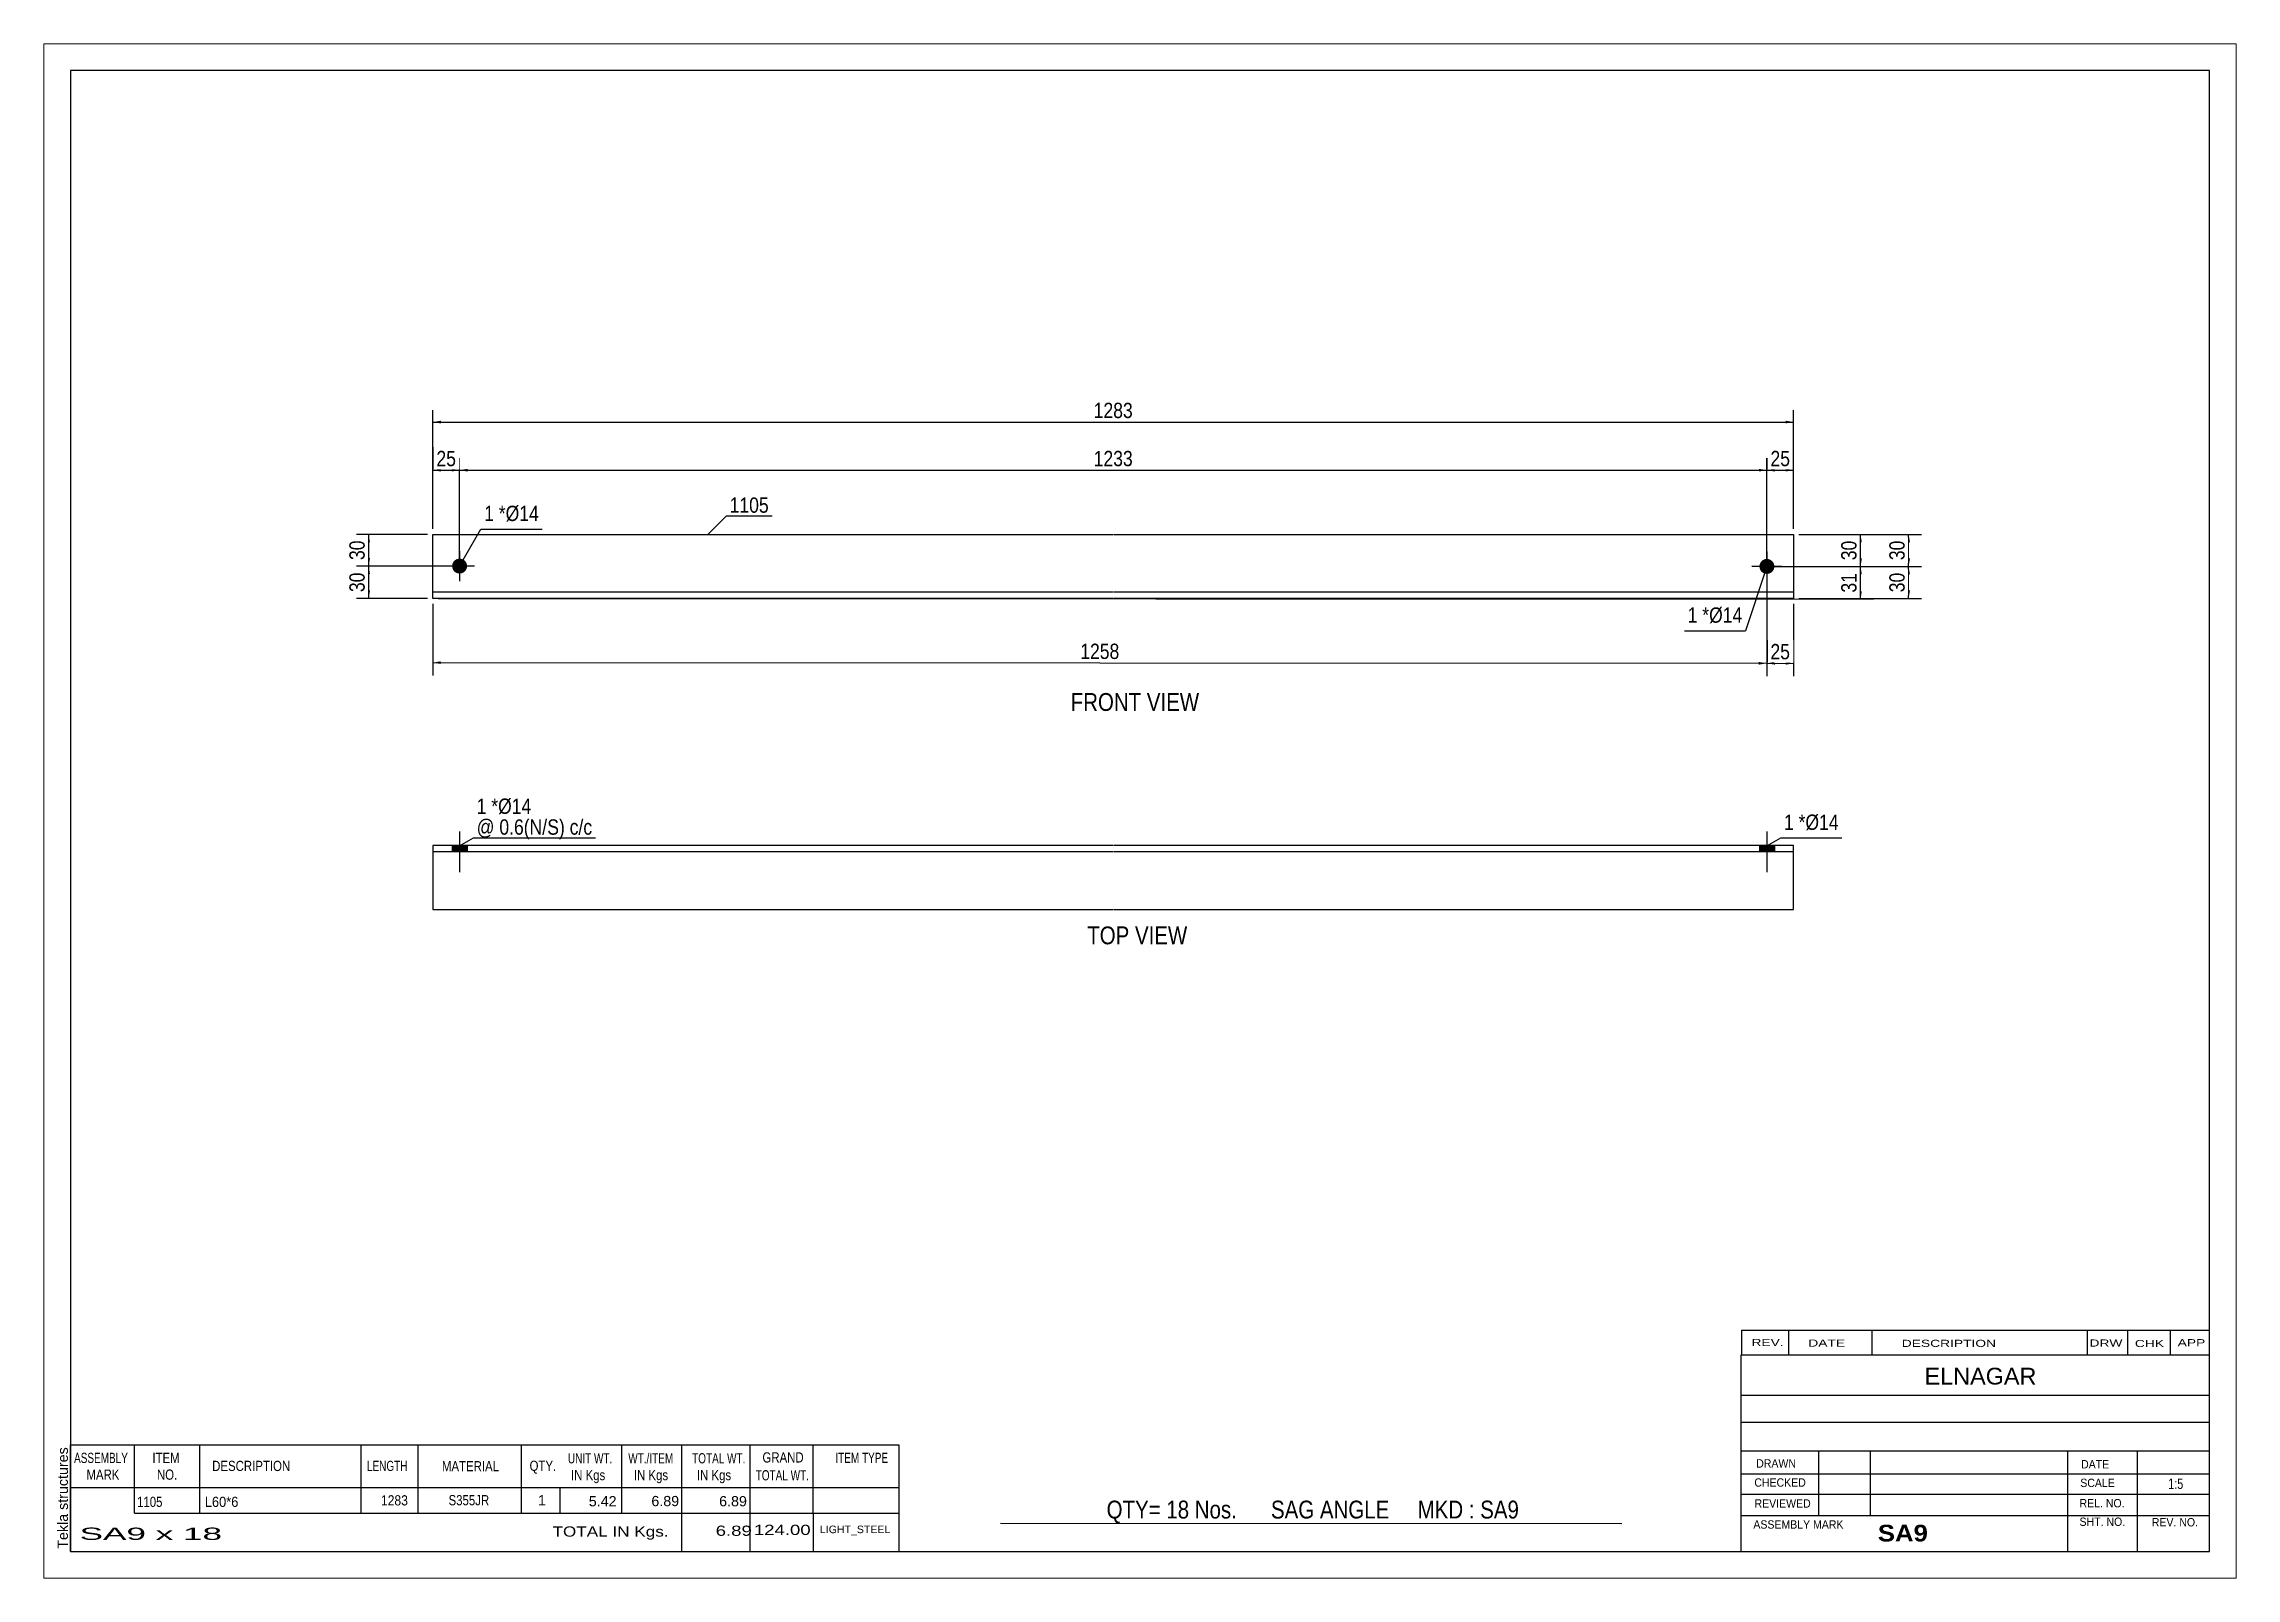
# Paper-space layout 'Layout1' of a CAD drawing. Header units: millimetres. Extents: x 0 to 410, y 0 to 287.
# The model-space entities are those that its viewports show. They can reach past a viewport. Long polylines and large blocks are cut down to what shows.
import ezdxf

# ---------------------------------------------------------------- set-up
doc = ezdxf.new("R2010")
doc.units = ezdxf.units.MM
doc.layers.add('Viewport layer', color=7, linetype='Continuous', plot=False)
doc.styles.add('Arial', font='ARIAL.TTF', dxfattribs={"height": 0.2})
doc.styles.add('Arial Bold', font='ARIALBD.TTF', dxfattribs={"height": 0.2})
doc.styles.add('Arial Narrow', font='ARIALN.TTF', dxfattribs={"height": 0.2})

# ---------------------------------------------------------------- blocks, each defined once
blk = doc.blocks.new('Unknown-629078072-1636')
at = {"color": 5, "linetype": 'Continuous'}
for p, q in [((405, 282), (5, 282)), ((5, 282), (5, 5)), ((405, 5), (405, 282)), ((5, 5), (405, 5))]:
    blk.add_line(p, q, dxfattribs=at)
at = {"color": 174, "linetype": 'Continuous', "style": 'Arial'}
blk.add_text('Tekla structures', height=1.9102, rotation=90, dxfattribs=at).set_placement((4.5, 5.5))
blk = doc.blocks.new('Unknown-629078072-11 - 1233')
at = {"color": 0, "linetype": 'Continuous'}
blk.add_wipeout([(216.11, 162.22), (216.11, 165.72), (192.04, 165.72), (192.04, 162.22)], dxfattribs=at)
at = {"color": 96, "linetype": 'Continuous', "style": 'Arial Narrow'}
blk.add_text('FRONT VIEW', height=3.34, dxfattribs=at).set_placement((192.04, 162.22))
blk = doc.blocks.new('Unknown-629078072-12 - 1284')
at = {"color": 0, "linetype": 'Continuous'}
blk.add_wipeout([(213.88, 118.57), (213.88, 122.07), (195.13, 122.07), (195.13, 118.57)], dxfattribs=at)
at = {"color": 96, "linetype": 'Continuous', "style": 'Arial Narrow'}
blk.add_text('TOP VIEW', height=3.34, dxfattribs=at).set_placement((195.13, 118.57))
blk = doc.blocks.new('Part-629078072-1280 - 1233')
at = {"color": 2, "linetype": 'Continuous'}
for p, q in [((72.75, 183.25), (72.75, 195.25)), ((72.75, 195.25), (199.95, 195.25)), ((200.05, 195.25), (327.24, 195.25)), ((327.24, 195.25), (327.24, 183.25)), ((199.95, 184.45), (72.75, 184.45)), ((199.95, 183.25), (72.75, 183.25)), ((327.24, 184.45), (200.05, 184.45)), ((327.24, 183.25), (200.05, 183.25))]:
    blk.add_line(p, q, dxfattribs=at)
blk = doc.blocks.new('Bolt-629078072-1281 - 1233')
at = {"linetype": 'Continuous'}
blk.add_hatch(color=3, dxfattribs=at).paths.add_polyline_path([(79.15, 189.31, -1), (76.35, 189.31, -1)])
at = {"color": 3, "linetype": 'Continuous'}
for p, q in [((80.55, 189.31), (74.95, 189.31)), ((77.75, 192.11), (77.75, 186.51))]:
    blk.add_line(p, q, dxfattribs=at)
blk = doc.blocks.new('Bolt-629078072-1282 - 1233')
at = {"linetype": 'Continuous'}
blk.add_hatch(color=3, dxfattribs=at).paths.add_polyline_path([(323.64, 189.25, -1), (320.84, 189.25, -1)])
at = {"color": 3, "linetype": 'Continuous'}
for p, q in [((325.04, 189.25), (319.44, 189.25)), ((322.24, 192.05), (322.24, 186.45))]:
    blk.add_line(p, q, dxfattribs=at)
blk = doc.blocks.new('Bolt-629078072-1287 - 1284')
at = {"linetype": 'Continuous'}
blk.add_hatch(color=3, dxfattribs=at).paths.add_polyline_path([(323.64, 137.07), (320.84, 137.07), (320.84, 135.87), (323.64, 135.87)])
at = {"color": 3, "linetype": 'Continuous'}
for p, q in [((322.24, 139.67), (322.24, 132.07)), ((320.84, 137.07), (320.84, 135.87)), ((323.64, 137.07), (323.64, 135.87))]:
    blk.add_line(p, q, dxfattribs=at)
blk = doc.blocks.new('Part-629078072-1285 - 1284')
at = {"color": 2, "linetype": 'Continuous'}
for p, q in [((199.95, 137.07), (72.75, 137.07)), ((72.75, 137.07), (72.75, 125.07)), ((199.95, 135.87), (72.75, 135.87)), ((327.24, 137.07), (200.05, 137.07)), ((327.24, 135.87), (200.05, 135.87)), ((327.24, 125.07), (327.24, 137.07)), ((72.75, 125.07), (199.95, 125.07)), ((200.05, 125.07), (327.24, 125.07))]:
    blk.add_line(p, q, dxfattribs=at)
blk = doc.blocks.new('Bolt-629078072-1286 - 1284')
at = {"linetype": 'Continuous'}
blk.add_hatch(color=3, dxfattribs=at).paths.add_polyline_path([(79.15, 137.07), (76.35, 137.07), (76.35, 135.87), (79.15, 135.87)])
at = {"color": 3, "linetype": 'Continuous'}
for p, q in [((77.75, 139.67), (77.75, 132.07)), ((76.35, 137.07), (76.35, 135.87)), ((79.15, 137.07), (79.15, 135.87))]:
    blk.add_line(p, q, dxfattribs=at)
blk = doc.blocks.new('StraightDimension-629078072-1328 - 1233')
at = {"linetype": 'Continuous'}
for points in [[(60.5, 193.75), (60.75, 195.25), (61, 193.75)], [(61, 190.81), (60.75, 189.31), (60.5, 190.81)]]:
    blk.add_hatch(color=7, dxfattribs=at).paths.add_polyline_path(points)
at = {"color": 7, "linetype": 'Continuous'}
for p, q in [((71.75, 195.25), (58.5, 195.25)), ((60.75, 189.31), (60.75, 195.25)), ((76.75, 189.31), (58.5, 189.31))]:
    blk.add_line(p, q, dxfattribs=at)
at = {"color": 0}
blk.add_wipeout([(60.6, 194.71), (56.4, 194.71), (56.4, 189.85), (60.6, 189.85)], dxfattribs=at)
at = {"color": 3, "style": 'Arial Narrow'}
blk.add_text('30', height=2.863, rotation=90.0002, dxfattribs=at).set_placement((60, 190.45))
blk = doc.blocks.new('StraightDimension-629078072-1291 - 1233')
at = {"linetype": 'Continuous'}
for points in [[(323.74, 207), (322.24, 207.25), (323.74, 207.5)], [(325.74, 207.5), (327.24, 207.25), (325.74, 207)]]:
    blk.add_hatch(color=7, dxfattribs=at).paths.add_polyline_path(points)
at = {"color": 7, "linetype": 'Continuous'}
for p, q in [((322.24, 190.25), (322.24, 209.5)), ((327.24, 196.25), (327.24, 209.5)), ((322.24, 207.25), (327.24, 207.25))]:
    blk.add_line(p, q, dxfattribs=at)
at = {"color": 0}
blk.add_wipeout([(327.17, 207.4), (327.17, 211.6), (322.31, 211.6), (322.31, 207.4)], dxfattribs=at)
at = {"color": 3, "style": 'Arial Narrow'}
blk.add_text('25', height=2.863, dxfattribs=at).set_placement((322.91, 208))
blk = doc.blocks.new('StraightDimension-629078072-1292 - 1233')
at = {"linetype": 'Continuous'}
for points in [[(79.25, 207), (77.75, 207.25), (79.25, 207.5)], [(320.74, 207.5), (322.24, 207.25), (320.74, 207)]]:
    blk.add_hatch(color=7, dxfattribs=at).paths.add_polyline_path(points)
at = {"color": 7, "linetype": 'Continuous'}
for p, q in [((77.75, 190.31), (77.75, 209.5)), ((322.24, 190.25), (322.24, 209.5)), ((77.75, 207.25), (322.24, 207.25))]:
    blk.add_line(p, q, dxfattribs=at)
at = {"color": 0}
blk.add_wipeout([(204.25, 207.4), (204.25, 211.6), (195.74, 211.6), (195.74, 207.4)], dxfattribs=at)
at = {"color": 3, "style": 'Arial Narrow'}
blk.add_text('1233', height=2.863, dxfattribs=at).set_placement((196.34, 208))
blk = doc.blocks.new('StraightDimension-629078072-1293 - 1233')
at = {"linetype": 'Continuous'}
for points in [[(74.25, 207), (72.75, 207.25), (74.25, 207.5)], [(76.25, 207.5), (77.75, 207.25), (76.25, 207)]]:
    blk.add_hatch(color=7, dxfattribs=at).paths.add_polyline_path(points)
at = {"color": 7, "linetype": 'Continuous'}
for p, q in [((72.75, 196.25), (72.75, 209.5)), ((77.75, 190.31), (77.75, 209.5)), ((72.75, 207.25), (77.75, 207.25))]:
    blk.add_line(p, q, dxfattribs=at)
at = {"color": 0}
blk.add_wipeout([(77.68, 207.4), (77.68, 211.6), (72.82, 211.6), (72.82, 207.4)], dxfattribs=at)
at = {"color": 3, "style": 'Arial Narrow'}
blk.add_text('25', height=2.863, dxfattribs=at).set_placement((73.42, 208))
blk = doc.blocks.new('StraightDimension-629078072-1304 - 1233')
at = {"linetype": 'Continuous'}
for points in [[(74.25, 216), (72.75, 216.25), (74.25, 216.5)], [(325.74, 216.5), (327.24, 216.25), (325.74, 216)]]:
    blk.add_hatch(color=7, dxfattribs=at).paths.add_polyline_path(points)
at = {"color": 7, "linetype": 'Continuous'}
for p, q in [((72.75, 196.25), (72.75, 218.5)), ((327.24, 196.25), (327.24, 218.5)), ((72.75, 216.25), (327.24, 216.25))]:
    blk.add_line(p, q, dxfattribs=at)
at = {"color": 0}
blk.add_wipeout([(204.25, 216.4), (204.25, 220.6), (195.74, 220.6), (195.74, 216.4)], dxfattribs=at)
at = {"color": 3, "style": 'Arial Narrow'}
blk.add_text('1283', height=2.863, dxfattribs=at).set_placement((196.34, 217))
blk = doc.blocks.new('StraightDimension-629078072-1308 - 1233')
at = {"linetype": 'Continuous'}
for points in [[(339.5, 193.74), (339.75, 195.24), (340, 193.74)], [(340, 190.74), (339.75, 189.24), (339.5, 190.74)]]:
    blk.add_hatch(color=7, dxfattribs=at).paths.add_polyline_path(points)
at = {"color": 7, "linetype": 'Continuous'}
for p, q in [((328.24, 195.25), (342.15, 195.24)), ((339.75, 189.24), (339.75, 195.24)), ((323.24, 189.25), (342.15, 189.24))]:
    blk.add_line(p, q, dxfattribs=at)
at = {"color": 0}
blk.add_wipeout([(339.6, 194.67), (335.4, 194.67), (335.4, 189.82), (339.6, 189.81)], dxfattribs=at)
at = {"color": 3, "style": 'Arial Narrow'}
blk.add_text('30', height=2.863, rotation=89.9716, dxfattribs=at).set_placement((339, 190.41))
blk = doc.blocks.new('StraightDimension-629078072-1309 - 1233')
at = {"linetype": 'Continuous'}
for points in [[(339.5, 187.74), (339.75, 189.24), (340, 187.74)], [(340, 184.62), (339.75, 183.12), (339.5, 184.62)]]:
    blk.add_hatch(color=7, dxfattribs=at).paths.add_polyline_path(points)
at = {"color": 7, "linetype": 'Continuous'}
for p, q in [((323.24, 189.25), (342.15, 189.24)), ((339.75, 183.12), (339.75, 189.24)), ((73.75, 183.25), (342.15, 183.12))]:
    blk.add_line(p, q, dxfattribs=at)
at = {"color": 0}
blk.add_wipeout([(339.6, 188.61), (335.4, 188.61), (335.4, 183.75), (339.6, 183.75)], dxfattribs=at)
at = {"color": 3, "style": 'Arial Narrow'}
blk.add_text('31', height=2.863, rotation=89.9716, dxfattribs=at).set_placement((339, 184.35))
blk = doc.blocks.new('StraightDimension-629078072-1318 - 1233')
at = {"linetype": 'Continuous'}
for points in [[(323.73, 170.87), (322.23, 171.13), (323.73, 171.37)], [(325.73, 171.37), (327.23, 171.12), (325.73, 170.87)]]:
    blk.add_hatch(color=7, dxfattribs=at).paths.add_polyline_path(points)
at = {"color": 7, "linetype": 'Continuous'}
for p, q in [((322.24, 188.25), (322.23, 168.73)), ((327.24, 182.25), (327.23, 168.72)), ((322.23, 171.13), (327.23, 171.12))]:
    blk.add_line(p, q, dxfattribs=at)
at = {"color": 0}
blk.add_wipeout([(327.16, 171.27), (327.16, 175.47), (322.31, 175.48), (322.3, 171.28)], dxfattribs=at)
at = {"color": 3, "style": 'Arial Narrow'}
blk.add_text('25', height=2.863, rotation=-0.0286, dxfattribs=at).set_placement((322.9, 171.88))
blk = doc.blocks.new('StraightDimension-629078072-1319 - 1233')
at = {"linetype": 'Continuous'}
for points in [[(74.24, 171), (72.74, 171.25), (74.24, 171.5)], [(320.73, 171.38), (322.23, 171.13), (320.73, 170.88)]]:
    blk.add_hatch(color=7, dxfattribs=at).paths.add_polyline_path(points)
at = {"color": 7, "linetype": 'Continuous'}
for p, q in [((322.24, 188.25), (322.23, 168.73)), ((72.75, 182.25), (72.74, 168.85)), ((72.74, 171.25), (322.23, 171.13))]:
    blk.add_line(p, q, dxfattribs=at)
at = {"color": 0}
blk.add_wipeout([(201.74, 171.34), (201.75, 175.54), (193.23, 175.54), (193.23, 171.34)], dxfattribs=at)
at = {"color": 3, "style": 'Arial Narrow'}
blk.add_text('1258', height=2.863, rotation=-0.0286, dxfattribs=at).set_placement((193.83, 171.94))
blk = doc.blocks.new('StraightDimension-629078072-1329 - 1233')
at = {"linetype": 'Continuous'}
for points in [[(60.5, 187.81), (60.75, 189.31), (61, 187.81)], [(61, 184.75), (60.75, 183.25), (60.5, 184.75)]]:
    blk.add_hatch(color=7, dxfattribs=at).paths.add_polyline_path(points)
at = {"color": 7, "linetype": 'Continuous'}
for p, q in [((76.75, 189.31), (58.5, 189.31)), ((60.75, 183.25), (60.75, 189.31)), ((71.75, 183.25), (58.5, 183.25))]:
    blk.add_line(p, q, dxfattribs=at)
at = {"color": 0}
blk.add_wipeout([(60.6, 188.71), (56.4, 188.71), (56.4, 183.85), (60.6, 183.85)], dxfattribs=at)
at = {"color": 3, "style": 'Arial Narrow'}
blk.add_text('30', height=2.863, rotation=90.0002, dxfattribs=at).set_placement((60, 184.45))
blk = doc.blocks.new('StraightDimension-629078072-1336 - 1233')
at = {"linetype": 'Continuous'}
for points in [[(348.5, 193.75), (348.75, 195.25), (349, 193.75)], [(349, 190.75), (348.75, 189.25), (348.5, 190.75)]]:
    blk.add_hatch(color=7, dxfattribs=at).paths.add_polyline_path(points)
at = {"color": 7, "linetype": 'Continuous'}
for p, q in [((328.24, 195.25), (351.15, 195.25)), ((348.75, 189.25), (348.75, 195.25)), ((323.24, 189.25), (351.15, 189.25))]:
    blk.add_line(p, q, dxfattribs=at)
at = {"color": 0}
blk.add_wipeout([(348.6, 194.68), (344.4, 194.68), (344.4, 189.82), (348.6, 189.82)], dxfattribs=at)
at = {"color": 3, "style": 'Arial Narrow'}
blk.add_text('30', height=2.863, rotation=90.0002, dxfattribs=at).set_placement((348, 190.42))
blk = doc.blocks.new('StraightDimension-629078072-1337 - 1233')
at = {"linetype": 'Continuous'}
for points in [[(348.5, 187.75), (348.75, 189.25), (349, 187.75)], [(349, 184.75), (348.75, 183.25), (348.5, 184.75)]]:
    blk.add_hatch(color=7, dxfattribs=at).paths.add_polyline_path(points)
at = {"color": 7, "linetype": 'Continuous'}
for p, q in [((323.24, 189.25), (351.15, 189.25)), ((348.75, 183.25), (348.75, 189.25)), ((328.24, 183.25), (351.15, 183.25))]:
    blk.add_line(p, q, dxfattribs=at)
at = {"color": 0}
blk.add_wipeout([(348.6, 188.68), (344.4, 188.68), (344.4, 183.82), (348.6, 183.82)], dxfattribs=at)
at = {"color": 3, "style": 'Arial Narrow'}
blk.add_text('30', height=2.863, rotation=90.0002, dxfattribs=at).set_placement((348, 184.42))
blk = doc.blocks.new('CBS_BOM-629078072-1656')
at = {"color": 7, "linetype": 'Continuous'}
for p, q in [((4.97, 16.97), (4.97, 24.97)), ((4.97, 24.97), (159.89, 24.97)), ((16.97, 16.97), (16.97, 24.97)), ((29.16, 16.97), (29.16, 24.97)), ((59.32, 16.97), (59.32, 24.97)), ((70, 16.97), (70, 24.97)), ((89.32, 16.97), (89.32, 24.97)), ((108.12, 16.97), (108.12, 24.97)), ((119.33, 16.97), (119.33, 24.97)), ((132.12, 16.97), (132.12, 24.97)), ((143.87, 16.97), (143.87, 24.97)), ((159.89, 24.96), (159.89, 16.98)), ((4.97, 16.97), (159.89, 16.97)), ((4.97, 12.17), (4.97, 16.97)), ((16.97, 12.17), (16.97, 16.97)), ((29.16, 12.17), (29.16, 16.97)), ((59.32, 12.17), (59.32, 16.97)), ((70, 12.17), (70, 16.97)), ((89.32, 12.17), (89.32, 16.97)), ((96.58, 12.17), (96.58, 16.97)), ((108.12, 12.17), (108.12, 16.97)), ((119.33, 12.17), (119.33, 16.97)), ((132.12, 12.17), (132.12, 16.97)), ((143.89, 12.17), (143.89, 16.97)), ((159.89, 16.97), (159.89, 12.17)), ((4.97, 4.97), (4.97, 12.15)), ((16.97, 12.17), (159.89, 12.17)), ((119.33, 4.97), (119.33, 12.15)), ((132.12, 4.97), (132.12, 12.15)), ((143.93, 4.97), (143.93, 12.15)), ((159.89, 12.17), (159.89, 4.97)), ((4.97, 4.97), (159.89, 4.97))]:
    blk.add_line(p, q, dxfattribs=at)
at = {"color": 3, "linetype": 'Continuous', "style": 'Arial'}
for s, height, width, p in [('ASSEMBLY', 1.91, 0.7, (5.65, 21.54)), ('ITEM', 1.91, 0.8, (20.3, 21.54)), ('DESCRIPTION', 1.9102, 0.8, (31.48, 20.04)), ('LENGTH', 1.91, 0.7, (60.43, 20.04)), ('MATERIAL', 1.91, 0.8, (74.45, 19.99)), ('QTY.', 1.91, 0.8, (90.84, 20.07)), ('UNIT WT.', 1.91, 0.7, (98.01, 21.47)), ('WT./ITEM', 1.91, 0.7, (109.3, 21.47)), ('TOTAL WT.', 1.91, 0.7, (121.24, 21.47)), ('GRAND', 1.91, 0.8, (134.39, 21.63)), ('ITEM TYPE', 1.91, 0.7, (148.03, 21.55)), ('MARK', 1.91, 0.8, (7.97, 18.41)), ('NO.', 1.91, 0.8, (21.15, 18.41)), ('IN Kgs', 1.91, 0.8, (98.59, 18.33)), ('IN Kgs', 1.91, 0.8, (110.34, 18.33)), ('IN Kgs', 1.91, 0.8, (122.13, 18.33)), ('TOTAL WT.', 1.91, 0.7, (133.13, 18.29))]:
    blk.add_text(s, height=height, dxfattribs=dict(at, width=width)).set_placement(p)
at = {"color": 7, "linetype": 'Continuous', "style": 'Arial'}
for s, width, p in [('1105', 0.8, (17.43, 13.32)), ('L60*6', 0.9, (30.1, 13.32)), ('1283', 0.85, (63.04, 13.6)), ('S355JR', 0.8, (75.69, 13.63))]:
    blk.add_text(s, height=1.91, dxfattribs=dict(at, width=width)).set_placement(p)
for s, p in [('1', (92.41, 13.63)), ('5.42', (101.92, 13.44)), ('6.89', (113.62, 13.47)), ('6.89', (126.29, 13.44))]:
    blk.add_text(s, height=1.91, dxfattribs=at).set_placement(p)
at = {"color": 6, "linetype": 'Continuous', "style": 'Arial'}
for s, height, width, p in [('SA9 x 18', 2.292, 2.05, (6.69, 7.16)), ('TOTAL IN Kgs.', 1.9102, 1.2, (95.13, 7.77)), ('6.89', 1.91, 1.3, (125.65, 7.92)), ('124.00', 1.91, 1.3, (132.79, 8.08))]:
    blk.add_text(s, height=height, dxfattribs=dict(at, width=width)).set_placement(p)
blk.add_text('LIGHT_STEEL', height=1.4135, dxfattribs=at).set_placement((145.14, 8.42))
blk = doc.blocks.new('CBS_CALLOFF-629078072-1657')
at = {"color": 7, "linetype": 'Continuous'}
blk.add_line((178.88, 10.27), (295.11, 10.25), dxfattribs=at)
at = {"color": 3, "linetype": 'Continuous', "style": 'Arial Narrow'}
blk.add_text('QTY= 18 Nos.      SAG ANGLE     MKD : SA9', height=3.3405, dxfattribs=at).set_placement((198.76, 11.16))
blk = doc.blocks.new('CBS_NAME_BLOG-629078072-1658')
at = {"color": 7, "linetype": 'Continuous'}
for p, q in [((317.41, 41.75), (404.93, 41.75)), ((317.41, 5.04), (317.41, 41.75)), ((317.41, 34.21), (404.93, 34.21)), ((317.48, 29.16), (405, 29.16)), ((317.41, 23.79), (404.93, 23.79)), ((331.93, 11.68), (331.93, 23.78)), ((341.62, 11.71), (341.62, 23.78)), ((378.53, 5.04), (378.53, 23.77)), ((391.58, 5.04), (391.58, 23.78)), ((317.42, 19.49), (405, 19.51)), ((317.41, 15.74), (404.93, 15.74)), ((317.41, 11.7), (404.93, 11.7)), ((317.41, 5), (405, 5))]:
    blk.add_line(p, q, dxfattribs=at)
at = {"color": 3, "linetype": 'Continuous', "style": 'Arial'}
blk.add_text('ELNAGAR', height=3.133, dxfattribs=at).set_placement((351.73, 36.22))
at = {"color": 3, "linetype": 'Continuous'}
for s, height, style, width, p in [('DRAWN', 1.566, 'Arial', 0.9, (320.24, 20.68)), ('DATE', 1.566, 'Arial', 0.9, (381, 20.52)), ('CHECKED', 1.566, 'Arial', 0.9, (319.89, 17.11)), ('SCALE', 1.566, 'Arial', 0.9, (380.85, 17.04)), ('1:5', 1.957, 'Arial Narrow', 0.9, (397.3, 16.68)), ('REVIEWED', 1.566, 'Arial', 0.9, (319.93, 13.19)), ('REL. NO.', 1.566, 'Arial', 0.9, (380.71, 13.24)), ('ASSEMBLY MARK', 1.5663, 'Arial', 0.9, (319.71, 9.26)), ('SA9', 3.131, 'Arial Bold', 1.1, (342.99, 6.86)), ('SHT. NO.', 1.566, 'Arial', 0.9, (380.71, 9.77)), ('REV. NO.', 1.566, 'Arial', 0.9, (394.23, 9.68))]:
    blk.add_text(s, height=height, dxfattribs=dict(at, style=style, width=width)).set_placement(p)
blk = doc.blocks.new('CBS_REVISION-629078072-1659')
at = {"color": 7, "linetype": 'Continuous'}
for p, q in [((317.49, 46.38), (404.99, 46.38)), ((317.49, 46.38), (317.49, 41.75)), ((326.29, 46.38), (326.29, 41.75)), ((341.88, 46.38), (341.88, 41.81)), ((382.14, 46.38), (382.14, 41.75)), ((389.68, 46.38), (389.68, 41.75)), ((397.63, 46.38), (397.63, 41.75)), ((317.49, 41.75), (404.99, 41.75))]:
    blk.add_line(p, q, dxfattribs=at)
at = {"color": 7, "style": 'Arial Narrow', "width": 1.7}
for s, height, p in [('REV.', 1.326, (319.35, 43.43)), ('DATE', 1.326, (329.98, 43.31)), ('DESCRIPTION', 1.3257, (347.46, 43.26)), ('DRW', 1.326, (382.57, 43.32)), ('CHK', 1.326, (391.06, 43.23)), ('APP', 1.326, (399.06, 43.38))]:
    blk.add_text(s, height=height, dxfattribs=at).set_placement(p)
blk = doc.blocks.new('Mark-629078072-1343 - 1233')
at = {"color": 0}
blk.add_wipeout([(135.58, 199.29), (135.58, 202.29), (128.26, 202.29), (128.26, 199.29)], dxfattribs=at)
blk.add_wipeout([(135.58, 199.29), (135.58, 202.29), (128.26, 202.29), (128.26, 199.29)], dxfattribs=at)
at = {"color": 7, "linetype": 'Continuous'}
for p, q in [((124.13, 195.15), (127.66, 198.69)), ((127.66, 198.69), (136.18, 198.69))]:
    blk.add_line(p, q, dxfattribs=at)
at = {"color": 3, "style": 'Arial Narrow'}
blk.add_text('1105', height=2.863, dxfattribs=at).set_placement((128.26, 199.29))
blk = doc.blocks.new('Mark-629078072-1348 - 1233')
at = {"color": 0}
blk.add_wipeout([(84.18, 197.74), (84.18, 200.74), (82.35, 200.74), (82.35, 197.74)], dxfattribs=at)
blk.add_wipeout([(84.18, 197.74), (84.18, 200.74), (82.35, 200.74), (82.35, 197.74)], dxfattribs=at)
at = {"color": 7, "linetype": 'Continuous'}
blk.add_line((77.75, 189.31), (81.75, 196.24), dxfattribs=at)
at = {"color": 0}
blk.add_wipeout([(86.36, 197.74), (86.36, 200.74), (85.08, 200.74), (85.08, 197.74)], dxfattribs=at)
blk.add_wipeout([(86.36, 197.74), (86.36, 200.74), (85.08, 200.74), (85.08, 197.74)], dxfattribs=at)
at = {"color": 3, "style": 'Arial Narrow'}
blk.add_text('1', height=2.86, dxfattribs=at).set_placement((82.35, 197.74))
at = {"color": 0}
blk.add_wipeout([(92.57, 197.74), (92.57, 200.74), (86.36, 200.74), (86.36, 197.74)], dxfattribs=at)
blk.add_wipeout([(92.57, 197.74), (92.57, 200.74), (86.36, 200.74), (86.36, 197.74)], dxfattribs=at)
at = {"color": 7, "linetype": 'Continuous'}
blk.add_line((81.75, 196.24), (93.17, 196.24), dxfattribs=at)
at = {"color": 3, "style": 'Arial Narrow'}
for s, height, p in [('*', 2.86, (85.08, 197.74)), ('Ø14', 2.863, (86.36, 197.74))]:
    blk.add_text(s, height=height, dxfattribs=at).set_placement(p)
blk = doc.blocks.new('Mark-629078072-1349 - 1233')
at = {"color": 0}
blk.add_wipeout([(309.25, 178.72), (309.25, 181.72), (307.42, 181.72), (307.42, 178.72)], dxfattribs=at)
blk.add_wipeout([(309.25, 178.72), (309.25, 181.72), (307.42, 181.72), (307.42, 178.72)], dxfattribs=at)
blk.add_wipeout([(311.43, 178.72), (311.43, 181.72), (310.15, 181.72), (310.15, 178.72)], dxfattribs=at)
blk.add_wipeout([(311.43, 178.72), (311.43, 181.72), (310.15, 181.72), (310.15, 178.72)], dxfattribs=at)
at = {"color": 3, "style": 'Arial Narrow'}
blk.add_text('1', height=2.86, dxfattribs=at).set_placement((307.42, 178.72))
at = {"color": 0}
blk.add_wipeout([(317.64, 178.72), (317.64, 181.72), (311.43, 181.72), (311.43, 178.72)], dxfattribs=at)
blk.add_wipeout([(317.64, 178.72), (317.64, 181.72), (311.43, 181.72), (311.43, 178.72)], dxfattribs=at)
at = {"color": 7, "linetype": 'Continuous'}
for p in [(322.24, 189.25), (306.82, 177.22)]:
    blk.add_line(p, (318.24, 177.22), dxfattribs=at)
at = {"color": 3, "style": 'Arial Narrow'}
for s, height, p in [('*', 2.86, (310.15, 178.72)), ('Ø14', 2.863, (311.43, 178.72))]:
    blk.add_text(s, height=height, dxfattribs=at).set_placement(p)
blk = doc.blocks.new('Mark-629078072-1346 - 1284')
at = {"color": 0}
blk.add_wipeout([(82.78, 142.97), (82.78, 145.97), (80.95, 145.97), (80.95, 142.97)], dxfattribs=at)
blk.add_wipeout([(82.78, 142.97), (82.78, 145.97), (80.95, 145.97), (80.95, 142.97)], dxfattribs=at)
blk.add_wipeout([(84.95, 142.97), (84.95, 145.97), (83.68, 145.97), (83.68, 142.97)], dxfattribs=at)
blk.add_wipeout([(84.95, 142.97), (84.95, 145.97), (83.68, 145.97), (83.68, 142.97)], dxfattribs=at)
blk.add_wipeout([(91.17, 142.97), (91.17, 145.97), (84.95, 145.97), (84.95, 142.97)], dxfattribs=at)
blk.add_wipeout([(91.17, 142.97), (91.17, 145.97), (84.95, 145.97), (84.95, 142.97)], dxfattribs=at)
at = {"color": 3, "style": 'Arial Narrow'}
blk.add_text('*', height=2.86, dxfattribs=at).set_placement((83.68, 142.97))
at = {"color": 0}
blk.add_wipeout([(102.55, 139.07), (102.55, 142.07), (80.95, 142.07), (80.95, 139.07)], dxfattribs=at)
blk.add_wipeout([(102.55, 139.07), (102.55, 142.07), (80.95, 142.07), (80.95, 139.07)], dxfattribs=at)
at = {"color": 7, "linetype": 'Continuous'}
for p, q in [((77.75, 136.97), (80.35, 138.47)), ((80.35, 138.47), (103.15, 138.47))]:
    blk.add_line(p, q, dxfattribs=at)
at = {"color": 3, "style": 'Arial Narrow'}
for s, height, p in [('1', 2.86, (80.95, 142.97)), ('Ø14', 2.863, (84.95, 142.97)), ('@ 0.6(N/', 2.863, (80.95, 139.07)), ('S) c/', 2.863, (94.15, 139.07)), ('c', 2.86, (100.9, 139.07))]:
    blk.add_text(s, height=height, dxfattribs=at).set_placement(p)
blk = doc.blocks.new('Mark-629078072-1347 - 1284')
at = {"color": 0}
blk.add_wipeout([(327.27, 139.97), (327.27, 142.97), (325.44, 142.97), (325.44, 139.97)], dxfattribs=at)
blk.add_wipeout([(327.27, 139.97), (327.27, 142.97), (325.44, 142.97), (325.44, 139.97)], dxfattribs=at)
at = {"color": 7, "linetype": 'Continuous'}
blk.add_line((322.24, 136.97), (324.84, 138.47), dxfattribs=at)
at = {"color": 0}
blk.add_wipeout([(329.44, 139.97), (329.44, 142.97), (328.17, 142.97), (328.17, 139.97)], dxfattribs=at)
blk.add_wipeout([(329.44, 139.97), (329.44, 142.97), (328.17, 142.97), (328.17, 139.97)], dxfattribs=at)
at = {"color": 3, "style": 'Arial Narrow'}
blk.add_text('1', height=2.86, dxfattribs=at).set_placement((325.44, 139.97))
at = {"color": 0}
blk.add_wipeout([(335.66, 139.97), (335.66, 142.97), (329.44, 142.97), (329.44, 139.97)], dxfattribs=at)
blk.add_wipeout([(335.66, 139.97), (335.66, 142.97), (329.44, 142.97), (329.44, 139.97)], dxfattribs=at)
at = {"color": 7, "linetype": 'Continuous'}
blk.add_line((324.84, 138.47), (336.26, 138.47), dxfattribs=at)
at = {"color": 3, "style": 'Arial Narrow'}
for s, height, p in [('*', 2.86, (328.17, 139.97)), ('Ø14', 2.863, (329.44, 139.97))]:
    blk.add_text(s, height=height, dxfattribs=at).set_placement(p)

msp = doc.modelspace()

# ---------------------------------------------------------------- block references
for name in ['Unknown-629078072-1636', 'Part-629078072-1280 - 1233', 'Bolt-629078072-1281 - 1233', 'Bolt-629078072-1282 - 1233', 'Bolt-629078072-1286 - 1284', 'Bolt-629078072-1287 - 1284', 'Part-629078072-1285 - 1284', 'CBS_REVISION-629078072-1659', 'CBS_NAME_BLOG-629078072-1658', 'CBS_BOM-629078072-1656', 'CBS_CALLOFF-629078072-1657']:
    msp.add_blockref(name, (0, 0))

# ---------------------------------------------------------------- next in the draw order: block references
for name in ['StraightDimension-629078072-1291 - 1233', 'StraightDimension-629078072-1328 - 1233', 'Unknown-629078072-11 - 1233', 'Mark-629078072-1346 - 1284', 'Mark-629078072-1347 - 1284', 'Unknown-629078072-12 - 1284']:
    msp.add_blockref(name, (0, 0))

# ---------------------------------------------------------------- next in the draw order: block references
msp.add_blockref('StraightDimension-629078072-1292 - 1233', (0, 0))

# ---------------------------------------------------------------- next in the draw order: block references
msp.add_blockref('StraightDimension-629078072-1293 - 1233', (0, 0))

# ---------------------------------------------------------------- next in the draw order: block references
msp.add_blockref('StraightDimension-629078072-1304 - 1233', (0, 0))

# ---------------------------------------------------------------- next in the draw order: block references
for name in ['Mark-629078072-1343 - 1233', 'StraightDimension-629078072-1308 - 1233']:
    msp.add_blockref(name, (0, 0))

# ---------------------------------------------------------------- next in the draw order: block references
msp.add_blockref('StraightDimension-629078072-1309 - 1233', (0, 0))

# ---------------------------------------------------------------- next in the draw order: block references
msp.add_blockref('StraightDimension-629078072-1318 - 1233', (0, 0))

# ---------------------------------------------------------------- next in the draw order: block references
msp.add_blockref('StraightDimension-629078072-1319 - 1233', (0, 0))

# ---------------------------------------------------------------- next in the draw order: block references
for name in ['StraightDimension-629078072-1336 - 1233', 'StraightDimension-629078072-1329 - 1233']:
    msp.add_blockref(name, (0, 0))

# ---------------------------------------------------------------- next in the draw order: block references
for name in ['Mark-629078072-1348 - 1233', 'StraightDimension-629078072-1337 - 1233']:
    msp.add_blockref(name, (0, 0))

# ---------------------------------------------------------------- next in the draw order: block references
msp.add_blockref('Mark-629078072-1349 - 1233', (0, 0))

psp = doc.layouts.get("Layout1")

# ---------------------------------------------------------------- viewports
at = {"layer": 'Viewport layer', "view_target_point": (205, 143.5)}
psp.add_viewport(center=(205, 143.5), size=(410, 287), view_center_point=(0, 0), view_height=287, dxfattribs=at)

doc.saveas('drawing.dxf')
